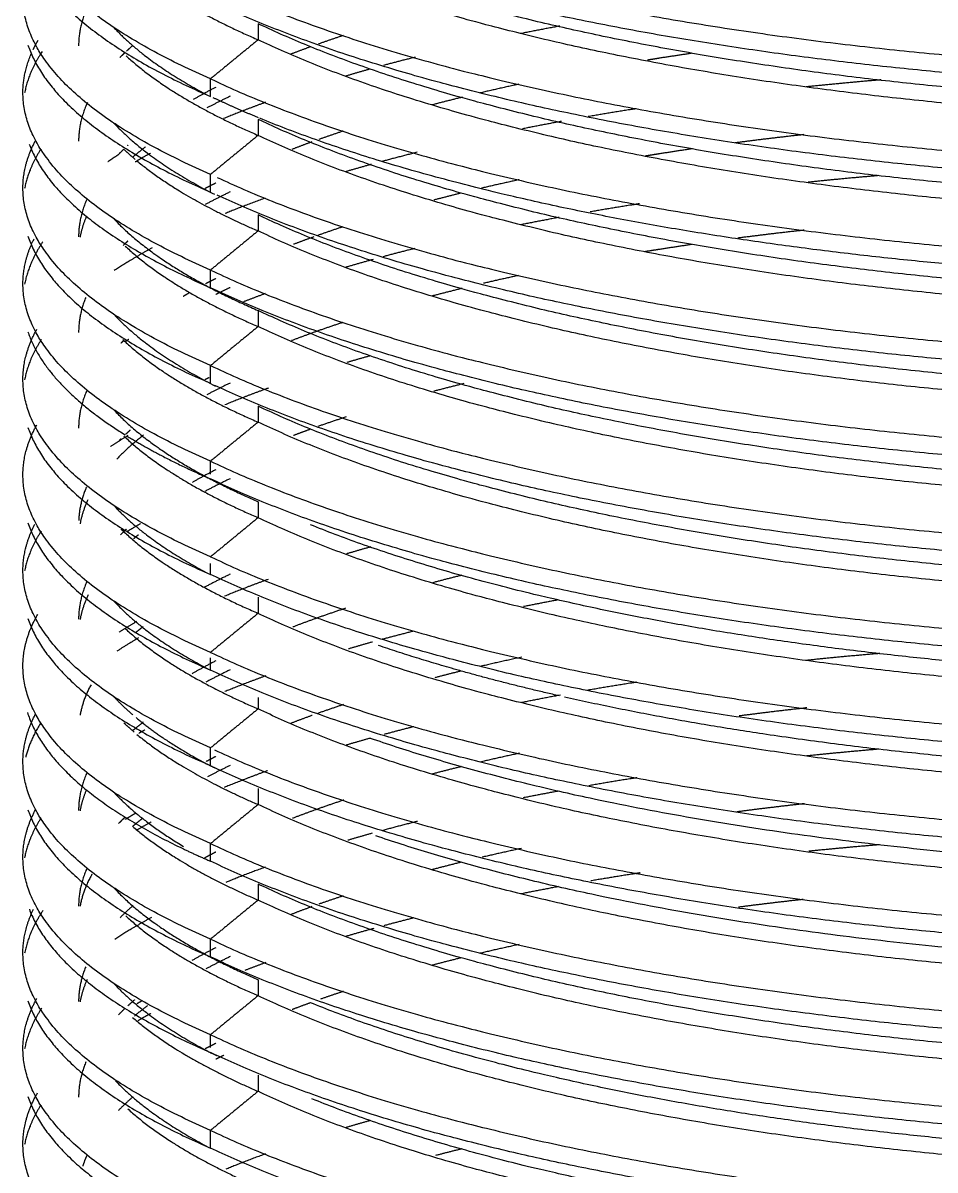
# Model space of a CAD drawing. Header units: millimetres. Extents: x 4812 to 5406, y -603 to -183.
# Drawn here: x 5304.5 to 5315.96, y -528.95 to -514.54 of the extents above; entities that cross this region are included whole.
import ezdxf

# ---------------------------------------------------------------- set-up
doc = ezdxf.new("R2010")
doc.units = ezdxf.units.MM
doc.header["$LTSCALE"] = 0.1
doc.layers.get('0').update_dxf_attribs({"lineweight": 13})

msp = doc.modelspace()

# ---------------------------------------------------------------- linework, layer by layer
at = {"lineweight": -3}
for points, weights, knots in [([(5306.853, -512.844), (5310.316, -514.496), (5316.76, -515.002), (5323.205, -515.509), (5328.855, -514.618), (5334.506, -513.727), (5336.053, -512.004), (5336.495, -511.511), (5336.495, -511.006)], [1, 0.923879532511, 1, 0.923879532511, 1, 0.923879532511, 1, 0.976999908643, 0.967898949015], [-53.02302, -53.02302, -53.02302, -39.767265, -39.767265, -26.51151, -26.51151, -13.255755, -13.255755, -9.250478, -9.250478, -9.250478]), ([(5335.199, -511.745), (5333.557, -513.267), (5328.49, -514.063), (5323.086, -514.912), (5316.924, -514.424), (5310.761, -513.936), (5307.45, -512.354)], [0.991711266515, 0.928278063108, 1, 0.923879532511, 1, 0.923879532511, 1], [-37.295232, -37.295232, -37.295232, -25.351796, -25.351796, -12.675898, -12.675898, 0, 0, 0]), ([(5306.914, -514.073), (5310.382, -515.701), (5316.76, -516.203), (5323.205, -516.709), (5328.855, -515.818), (5334.506, -514.927), (5336.053, -513.204), (5336.495, -512.712), (5336.495, -512.206)], [0.998577536081, 0.924597537032, 1, 0.923879532511, 1, 0.923879532511, 1, 0.976999908643, 0.967898949015], [-52.897985, -52.897985, -52.897985, -39.767265, -39.767265, -26.51151, -26.51151, -13.255755, -13.255755, -9.250478, -9.250478, -9.250478]), ([(5335.219, -512.927), (5333.593, -514.462), (5328.49, -515.264), (5323.086, -516.112), (5316.924, -515.625), (5310.761, -515.137), (5307.45, -513.554)], [0.992555251561, 0.927804263814, 1, 0.923879532511, 1, 0.923879532511, 1], [-37.374132, -37.374132, -37.374132, -25.351796, -25.351796, -12.675898, -12.675898, 0, 0, 0]), ([(5334.496, -513.294), (5332.453, -514.273), (5328.855, -514.841), (5323.205, -515.732), (5316.76, -515.225), (5310.384, -514.724), (5306.916, -513.097)], [0.965590945302, 0.950151436096, 1, 0.923879532511, 1, 0.924627124775, 0.998519499938], [-35.192228, -35.192228, -35.192228, -26.51151, -26.51151, -13.255755, -13.255755, -0.130187, -0.130187, -0.130187]), ([(5333.891, -513.584), (5331.937, -514.52), (5328.49, -515.062), (5323.086, -515.911), (5316.924, -515.423), (5310.761, -514.935), (5307.45, -513.353)], [0.96565146601, 0.95005413795, 1, 0.923879532511, 1, 0.923879532511, 1], [-33.66899, -33.66899, -33.66899, -25.351796, -25.351796, -12.675898, -12.675898, 0, 0, 0]), ([(5306.853, -515.245), (5310.316, -516.896), (5316.76, -517.403), (5323.205, -517.91), (5328.855, -517.019), (5334.506, -516.127), (5336.053, -514.404), (5336.495, -513.912), (5336.495, -513.407)], [1, 0.923879532511, 1, 0.923879532511, 1, 0.923879532511, 1, 0.976999908643, 0.967898949015], [-53.02302, -53.02302, -53.02302, -39.767265, -39.767265, -26.51151, -26.51151, -13.255755, -13.255755, -9.250478, -9.250478, -9.250478]), ([(5335.195, -514.15), (5333.549, -515.669), (5328.49, -516.464), (5323.086, -517.313), (5316.924, -516.825), (5310.761, -516.337), (5307.45, -514.755)], [0.991531587595, 0.9283797955, 1, 0.923879532511, 1, 0.923879532511, 1], [-37.278292, -37.278292, -37.278292, -25.351796, -25.351796, -12.675898, -12.675898, 0, 0, 0]), ([(5334.496, -514.495), (5332.453, -515.473), (5328.855, -516.041), (5323.205, -516.932), (5316.76, -516.425), (5310.316, -515.919), (5306.853, -514.267)], [0.965590945302, 0.950151436096, 1, 0.923879532511, 1, 0.923879532511, 1], [-35.192228, -35.192228, -35.192228, -26.51151, -26.51151, -13.255755, -13.255755, 0, 0, 0]), ([(5306.935, -516.484), (5310.405, -518.104), (5316.76, -518.603), (5323.205, -519.11), (5328.855, -518.219), (5334.506, -517.328), (5336.053, -515.605), (5336.495, -515.113), (5336.495, -514.607)], [0.998086364511, 0.924848689449, 1, 0.923879532511, 1, 0.923879532511, 1, 0.976999908643, 0.967898949015], [-52.854249, -52.854249, -52.854249, -39.767265, -39.767265, -26.51151, -26.51151, -13.255755, -13.255755, -9.250478, -9.250478, -9.250478]), ([(5333.891, -514.784), (5331.937, -515.721), (5328.49, -516.262), (5323.086, -517.111), (5316.924, -516.624), (5310.761, -516.136), (5307.45, -514.553)], [0.96565146601, 0.95005413795, 1, 0.923879532511, 1, 0.923879532511, 1], [-33.66899, -33.66899, -33.66899, -25.351796, -25.351796, -12.675898, -12.675898, 0, 0, 0]), ([(5312.901, -514.925), (5312.699, -514.954), (5312.501, -514.985), (5312.421, -514.998), (5312.341, -515.011)], [0.99420316459, 0.996981919186, 1, 0.998779172165, 0.997597503852], [-25.8543795, -25.8543795, -25.8543795, -25.3517961, -25.3517961, -25.1484988, -25.1484988, -25.1484988]), ([(5335.297, -515.251), (5333.739, -516.84), (5328.49, -517.664), (5323.086, -518.513), (5316.924, -518.025), (5310.761, -517.538), (5307.45, -515.955)], [0.996079364981, 0.925893114436, 1, 0.923879532511, 1, 0.923879532511, 1], [-37.692384, -37.692384, -37.692384, -25.351796, -25.351796, -12.675898, -12.675898, 0, 0, 0]), ([(5312.201, -515.621), (5312.168, -515.626), (5312.135, -515.631), (5311.863, -515.674), (5311.598, -515.72)], [0.999043984175, 0.999518952076, 1, 0.996049181667, 0.992508475515], [-26.5952804, -26.5952804, -26.5952804, -26.5115098, -26.5115098, -25.8235072, -25.8235072, -25.8235072]), ([(5306.853, -517.646), (5310.316, -519.297), (5316.76, -519.804), (5323.205, -520.31), (5328.855, -519.419), (5334.506, -518.528), (5336.053, -516.805), (5336.495, -516.313), (5336.495, -515.808)], [1, 0.923879532511, 1, 0.923879532511, 1, 0.923879532511, 1, 0.976999908643, 0.967898949015], [-53.02302, -53.02302, -53.02302, -39.767265, -39.767265, -26.51151, -26.51151, -13.255755, -13.255755, -9.250478, -9.250478, -9.250478]), ([(5333.891, -515.985), (5331.937, -516.921), (5328.49, -517.463), (5323.086, -518.312), (5316.924, -517.824), (5310.761, -517.336), (5307.45, -515.754)], [0.96565146601, 0.95005413795, 1, 0.923879532511, 1, 0.923879532511, 1], [-33.66899, -33.66899, -33.66899, -25.351796, -25.351796, -12.675898, -12.675898, 0, 0, 0]), ([(5334.496, -515.695), (5332.453, -516.674), (5328.855, -517.241), (5323.205, -518.132), (5316.76, -517.626), (5310.944, -517.168), (5307.471, -515.741)], [0.965590945302, 0.950151436096, 1, 0.923879532511, 1, 0.930790299066, 0.987433285625], [-35.192228, -35.192228, -35.192228, -26.51151, -26.51151, -13.255755, -13.255755, -1.203453, -1.203453, -1.203453]), ([(5312.904, -516.124), (5312.701, -516.154), (5312.501, -516.186), (5312.406, -516.2), (5312.313, -516.216)], [0.994165805291, 0.996961624835, 1, 0.998560493138, 0.997175431029], [-25.857759, -25.857759, -25.857759, -25.3517961, -25.3517961, -25.1120834, -25.1120834, -25.1120834]), ([(5335.243, -516.505), (5333.637, -518.056), (5328.49, -518.865), (5323.086, -519.713), (5316.924, -519.226), (5310.761, -518.738), (5307.45, -517.155)], [0.993602158107, 0.927225532363, 1, 0.923879532511, 1, 0.923879532512, 1], [-37.470504, -37.470504, -37.470504, -25.351796, -25.351796, -12.675898, -12.675898, 0, 0, 0]), ([(5334.496, -516.895), (5332.453, -517.874), (5328.855, -518.442), (5323.205, -519.333), (5316.76, -518.826), (5310.406, -518.327), (5306.937, -516.707)], [0.965590945302, 0.950151436096, 1, 0.923879532511, 1, 0.92486862965, 0.998047510062], [-35.192228, -35.192228, -35.192228, -26.51151, -26.51151, -13.255755, -13.255755, -0.172243, -0.172243, -0.172243]), ([(5312.244, -516.814), (5312.189, -516.823), (5312.135, -516.831), (5311.875, -516.872), (5311.621, -516.916)], [0.998435359563, 0.999209469929, 1, 0.996221112592, 0.992817419675], [-26.6491742, -26.6491742, -26.6491742, -26.5115098, -26.5115098, -25.8534476, -25.8534476, -25.8534476]), ([(5333.891, -517.185), (5331.937, -518.122), (5328.49, -518.663), (5323.086, -519.512), (5316.924, -519.024), (5310.761, -518.536), (5307.45, -516.954)], [0.96565146601, 0.95005413795, 1, 0.923879532511, 1, 0.923879532511, 1], [-33.66899, -33.66899, -33.66899, -25.351796, -25.351796, -12.675898, -12.675898, 0, 0, 0]), ([(5306.853, -518.846), (5310.316, -520.497), (5316.76, -521.004), (5323.205, -521.511), (5328.855, -520.62), (5334.506, -519.728), (5336.053, -518.006), (5336.495, -517.513), (5336.495, -517.008)], [1, 0.923879532511, 1, 0.923879532511, 1, 0.923879532511, 1, 0.976999908643, 0.967898949015], [-53.02302, -53.02302, -53.02302, -39.767265, -39.767265, -26.51151, -26.51151, -13.255755, -13.255755, -9.250478, -9.250478, -9.250478]), ([(5312.901, -517.325), (5312.699, -517.355), (5312.501, -517.386), (5312.402, -517.401), (5312.304, -517.417)], [0.99420316459, 0.996981919186, 1, 0.998494408834, 0.997048376018], [-25.8543795, -25.8543795, -25.8543795, -25.3517961, -25.3517961, -25.1010788, -25.1010788, -25.1010788]), ([(5334.496, -518.096), (5332.453, -519.075), (5328.855, -519.642), (5323.205, -520.533), (5316.76, -520.026), (5310.316, -519.52), (5306.853, -517.868)], [0.965590945302, 0.950151436096, 1, 0.923879532511, 1, 0.923879532511, 1], [-35.192228, -35.192228, -35.192228, -26.51151, -26.51151, -13.255755, -13.255755, 0, 0, 0]), ([(5335.063, -517.866), (5333.329, -519.305), (5328.49, -520.065), (5323.086, -520.914), (5316.924, -520.426), (5310.761, -519.938), (5307.45, -518.356)], [0.986631563552, 0.931284006982, 1, 0.923879532511, 1, 0.923879532511, 1], [-36.79467, -36.79467, -36.79467, -25.351796, -25.351796, -12.675898, -12.675898, 0, 0, 0]), ([(5306.853, -520.046), (5310.316, -521.698), (5316.76, -522.204), (5323.205, -522.711), (5328.855, -521.82), (5334.506, -520.929), (5336.053, -519.206), (5336.495, -518.714), (5336.495, -518.208)], [1, 0.923879532511, 1, 0.923879532511, 1, 0.923879532511, 1, 0.976999908643, 0.967898949015], [-53.02302, -53.02302, -53.02302, -39.767265, -39.767265, -26.51151, -26.51151, -13.255755, -13.255755, -9.250478, -9.250478, -9.250478]), ([(5333.891, -518.386), (5331.937, -519.322), (5328.49, -519.864), (5323.086, -520.712), (5316.924, -520.225), (5310.761, -519.737), (5307.45, -518.154)], [0.96565146601, 0.95005413795, 1, 0.923879532511, 1, 0.923879532511, 1], [-33.66899, -33.66899, -33.66899, -25.351796, -25.351796, -12.675898, -12.675898, 0, 0, 0]), ([(5335.28, -518.87), (5333.705, -520.446), (5328.49, -521.265), (5323.086, -522.114), (5316.924, -521.626), (5310.761, -521.139), (5307.45, -519.556)], [0.995258807095, 0.926328946517, 1, 0.923879532511, 1, 0.923879532512, 1], [-37.619808, -37.619808, -37.619808, -25.351796, -25.351796, -12.675898, -12.675898, 0, 0, 0]), ([(5334.496, -519.296), (5332.453, -520.275), (5328.855, -520.842), (5323.205, -521.733), (5316.76, -521.227), (5310.374, -520.725), (5306.907, -519.094)], [0.965590945302, 0.950151436096, 1, 0.923879532511, 1, 0.924518767996, 0.998732265223], [-35.192228, -35.192228, -35.192228, -26.51151, -26.51151, -13.255755, -13.255755, -0.111318, -0.111318, -0.111318]), ([(5306.853, -521.247), (5310.316, -522.898), (5316.76, -523.405), (5323.205, -523.911), (5328.855, -523.02), (5334.506, -522.129), (5336.053, -520.406), (5336.495, -519.914), (5336.495, -519.409)], [1, 0.923879532511, 1, 0.923879532511, 1, 0.923879532511, 1, 0.976999908643, 0.967898949015], [-53.02302, -53.02302, -53.02302, -39.767265, -39.767265, -26.51151, -26.51151, -13.255755, -13.255755, -9.250478, -9.250478, -9.250478]), ([(5333.793, -519.632), (5331.846, -520.537), (5328.49, -521.064), (5323.086, -521.913), (5316.924, -521.425), (5310.761, -520.937), (5307.45, -519.355)], [0.9649095899, 0.951308106832, 1, 0.923879532511, 1, 0.923879532512, 1], [-33.460173, -33.460173, -33.460173, -25.351796, -25.351796, -12.675898, -12.675898, 0, 0, 0]), ([(5335.267, -520.083), (5333.681, -521.65), (5328.49, -522.466), (5323.086, -523.315), (5316.924, -522.827), (5310.761, -522.339), (5307.45, -520.756)], [0.994664873489, 0.926647766728, 1, 0.923879532511, 1, 0.923879532511, 1], [-37.566716, -37.566716, -37.566716, -25.351796, -25.351796, -12.675898, -12.675898, 0, 0, 0]), ([(5334.496, -520.496), (5332.453, -521.475), (5328.855, -522.043), (5323.205, -522.934), (5316.76, -522.427), (5310.316, -521.921), (5306.853, -520.269)], [0.965590945302, 0.950151436096, 1, 0.923879532511, 1, 0.923879532511, 1], [-35.192228, -35.192228, -35.192228, -26.51151, -26.51151, -13.255755, -13.255755, 0, 0, 0]), ([(5306.853, -522.447), (5310.316, -524.099), (5316.76, -524.605), (5323.205, -525.112), (5328.855, -524.221), (5334.506, -523.33), (5336.053, -521.607), (5336.495, -521.114), (5336.495, -520.609)], [1, 0.923879532511, 1, 0.923879532511, 1, 0.923879532511, 1, 0.976999908643, 0.967898949015], [-53.02302, -53.02302, -53.02302, -39.767265, -39.767265, -26.51151, -26.51151, -13.255755, -13.255755, -9.250478, -9.250478, -9.250478]), ([(5333.716, -520.868), (5331.776, -521.748), (5328.49, -522.264), (5323.086, -523.113), (5316.924, -522.625), (5311.428, -522.19), (5308.109, -520.845)], [0.964391332865, 0.952280201142, 1, 0.923879532511, 1, 0.931548286321, 0.986207669044], [-33.298296, -33.298296, -33.298296, -25.351796, -25.351796, -12.675898, -12.675898, -1.277033, -1.277033, -1.277033]), ([(5335.207, -521.341), (5333.571, -522.868), (5328.49, -523.666), (5323.086, -524.515), (5316.924, -524.027), (5310.761, -523.539), (5307.45, -521.957)], [0.992047750355, 0.928088371715, 1, 0.923879532511, 1, 0.923879532511, 1], [-37.326821, -37.326821, -37.326821, -25.351796, -25.351796, -12.675898, -12.675898, 0, 0, 0]), ([(5334.496, -521.697), (5332.453, -522.676), (5328.855, -523.243), (5323.205, -524.134), (5316.76, -523.628), (5310.316, -523.121), (5306.853, -521.469)], [0.965590945302, 0.950151436096, 1, 0.923879532511, 1, 0.923879532511, 1], [-35.192228, -35.192228, -35.192228, -26.51151, -26.51151, -13.255755, -13.255755, 0, 0, 0]), ([(5306.903, -523.671), (5310.37, -525.303), (5316.76, -525.806), (5323.205, -526.312), (5328.855, -525.421), (5334.506, -524.53), (5336.053, -522.807), (5336.495, -522.315), (5336.495, -521.809)], [0.998822594715, 0.924472859894, 1, 0.923879532511, 1, 0.923879532511, 1, 0.976999908643, 0.967898949015], [-52.919697, -52.919697, -52.919697, -39.767265, -39.767265, -26.51151, -26.51151, -13.255755, -13.255755, -9.250478, -9.250478, -9.250478]), ([(5333.757, -522.05), (5331.813, -522.943), (5328.49, -523.465), (5323.086, -524.313), (5316.924, -523.826), (5313.837, -523.581), (5311.3, -523.009)], [0.964658269069, 0.951767900522, 1, 0.923879532511, 1, 0.960369176577, 0.962004578047], [-33.383607, -33.383607, -33.383607, -25.351796, -25.351796, -12.675898, -12.675898, -6.076408, -6.076408, -6.076408]), ([(5335.181, -522.566), (5333.524, -524.076), (5328.49, -524.866), (5323.086, -525.715), (5316.924, -525.228), (5310.761, -524.74), (5307.45, -523.157)], [0.990957777174, 0.928706766416, 1, 0.923879532511, 1, 0.923879532511, 1], [-37.223843, -37.223843, -37.223843, -25.351796, -25.351796, -12.675898, -12.675898, 0, 0, 0]), ([(5334.496, -522.897), (5332.453, -523.876), (5328.855, -524.443), (5323.205, -525.335), (5316.76, -524.828), (5310.316, -524.321), (5306.853, -522.67)], [0.965590945302, 0.950151436096, 1, 0.923879532511, 1, 0.923879532511, 1], [-35.192228, -35.192228, -35.192228, -26.51151, -26.51151, -13.255755, -13.255755, 0, 0, 0]), ([(5312.205, -522.822), (5312.17, -522.828), (5312.135, -522.833), (5311.855, -522.877), (5311.582, -522.925)], [0.998992508064, 0.999492875502, 1, 0.995933304598, 0.992301131264], [-26.5998214, -26.5998214, -26.5998214, -26.5115098, -26.5115098, -25.8033282, -25.8033282, -25.8033282]), ([(5306.853, -524.848), (5310.316, -526.499), (5316.76, -527.006), (5323.205, -527.513), (5328.855, -526.621), (5334.506, -525.73), (5336.053, -524.007), (5336.495, -523.515), (5336.495, -523.01)], [1, 0.923879532511, 1, 0.923879532511, 1, 0.923879532511, 1, 0.976999908643, 0.967898949015], [-53.02302, -53.02302, -53.02302, -39.767265, -39.767265, -26.51151, -26.51151, -13.255755, -13.255755, -9.250478, -9.250478, -9.250478]), ([(5333.707, -523.273), (5331.768, -524.15), (5328.49, -524.665), (5323.086, -525.514), (5316.924, -525.026), (5312.09, -524.643), (5308.861, -523.527)], [0.964333562545, 0.952394691804, 1, 0.923879532511, 1, 0.939295323972, 0.975412378373], [-33.279231, -33.279231, -33.279231, -25.351796, -25.351796, -12.675898, -12.675898, -2.567102, -2.567102, -2.567102]), ([(5335.299, -523.652), (5333.743, -525.242), (5328.49, -526.067), (5323.086, -526.916), (5316.924, -526.428), (5310.761, -525.94), (5307.45, -524.358)], [0.996187293981, 0.925836180417, 1, 0.923879532511, 1, 0.923879532511, 1], [-37.701865, -37.701865, -37.701865, -25.351796, -25.351796, -12.675898, -12.675898, 0, 0, 0]), ([(5334.496, -524.097), (5332.453, -525.076), (5328.855, -525.644), (5323.205, -526.535), (5316.76, -526.028), (5310.372, -525.526), (5306.905, -523.895)], [0.965590945302, 0.950151436096, 1, 0.923879532511, 1, 0.924492942155, 0.998783066921], [-35.192228, -35.192228, -35.192228, -26.51151, -26.51151, -13.255755, -13.255755, -0.10682, -0.10682, -0.10682]), ([(5312.209, -524.022), (5312.172, -524.028), (5312.135, -524.033), (5311.867, -524.076), (5311.605, -524.121)], [0.998934636804, 0.99946353766, 1, 0.996105358445, 0.992609249199], [-26.6049303, -26.6049303, -26.6049303, -26.5115098, -26.5115098, -25.83329, -25.83329, -25.83329]), ([(5306.853, -526.048), (5310.316, -527.7), (5316.76, -528.206), (5323.205, -528.713), (5328.855, -527.822), (5334.506, -526.931), (5336.053, -525.208), (5336.495, -524.716), (5336.495, -524.21)], [1, 0.923879532511, 1, 0.923879532511, 1, 0.923879532511, 1, 0.976999908643, 0.967898949015], [-53.02302, -53.02302, -53.02302, -39.767265, -39.767265, -26.51151, -26.51151, -13.255755, -13.255755, -9.250478, -9.250478, -9.250478]), ([(5332.92, -524.793), (5331.12, -525.452), (5328.49, -525.865), (5323.086, -526.714), (5316.924, -526.226), (5312.146, -525.848), (5308.929, -524.751)], [0.961946282206, 0.961441771692, 1, 0.923879532511, 1, 0.939951890791, 0.974642438307], [-31.772673, -31.772673, -31.772673, -25.351796, -25.351796, -12.675898, -12.675898, -2.676436, -2.676436, -2.676436]), ([(5335.232, -524.918), (5333.616, -526.462), (5328.49, -527.267), (5323.086, -528.116), (5316.924, -527.628), (5310.761, -527.141), (5307.45, -525.558)], [0.993108956966, 0.927496963175, 1, 0.923879532511, 1, 0.923879532511, 1], [-37.425305, -37.425305, -37.425305, -25.351796, -25.351796, -12.675898, -12.675898, 0, 0, 0]), ([(5334.496, -525.298), (5332.453, -526.277), (5328.855, -526.844), (5323.205, -527.735), (5316.76, -527.229), (5310.316, -526.722), (5306.853, -525.07)], [0.965590945302, 0.950151436096, 1, 0.923879532511, 1, 0.923879532511, 1], [-35.192228, -35.192228, -35.192228, -26.51151, -26.51151, -13.255755, -13.255755, 0, 0, 0]), ([(5312.251, -525.216), (5312.193, -525.225), (5312.135, -525.234), (5311.879, -525.274), (5311.629, -525.317)], [0.998327329556, 0.99915426833, 1, 0.996277230423, 0.992918594536], [-26.6587871, -26.6587871, -26.6587871, -26.5115098, -26.5115098, -25.86322, -25.86322, -25.86322]), ([(5306.853, -527.248), (5310.316, -528.9), (5316.76, -529.407), (5323.205, -529.913), (5328.855, -529.022), (5334.506, -528.131), (5336.053, -526.408), (5336.495, -525.916), (5336.495, -525.41)], [1, 0.923879532511, 1, 0.923879532511, 1, 0.923879532511, 1, 0.976999908643, 0.967898949015], [-53.02302, -53.02302, -53.02302, -39.767265, -39.767265, -26.51151, -26.51151, -13.255755, -13.255755, -9.250478, -9.250478, -9.250478]), ([(5333.891, -525.588), (5331.937, -526.524), (5328.49, -527.066), (5323.086, -527.915), (5316.924, -527.427), (5310.761, -526.939), (5307.45, -525.356)], [0.96565146601, 0.95005413795, 1, 0.923879532511, 1, 0.923879532511, 1], [-33.66899, -33.66899, -33.66899, -25.351796, -25.351796, -12.675898, -12.675898, 0, 0, 0]), ([(5335.257, -526.094), (5333.662, -527.655), (5328.49, -528.468), (5323.086, -529.316), (5316.924, -528.829), (5310.761, -528.341), (5307.45, -526.758)], [0.994215826795, 0.926890737617, 1, 0.923879532511, 1, 0.923879532511, 1], [-37.526256, -37.526256, -37.526256, -25.351796, -25.351796, -12.675898, -12.675898, 0, 0, 0]), ([(5334.496, -526.498), (5332.453, -527.477), (5328.855, -528.045), (5323.205, -528.936), (5316.76, -528.429), (5310.316, -527.922), (5306.853, -526.271)], [0.965590945302, 0.950151436096, 1, 0.923879532511, 1, 0.923879532511, 1], [-35.192228, -35.192228, -35.192228, -26.51151, -26.51151, -13.255755, -13.255755, 0, 0, 0]), ([(5306.853, -528.449), (5310.316, -530.1), (5316.76, -530.607), (5323.205, -531.114), (5328.855, -530.223), (5334.506, -529.331), (5336.053, -527.609), (5336.495, -527.116), (5336.495, -526.611)], [1, 0.923879532511, 1, 0.923879532511, 1, 0.923879532511, 1, 0.976999908643, 0.967898949015], [-53.02302, -53.02302, -53.02302, -39.767265, -39.767265, -26.51151, -26.51151, -13.255755, -13.255755, -9.250478, -9.250478, -9.250478]), ([(5333.739, -526.859), (5331.796, -527.747), (5328.49, -528.266), (5323.086, -529.115), (5316.924, -528.627), (5311.428, -528.192), (5308.109, -526.847)], [0.964536494373, 0.951998333807, 1, 0.923879532511, 1, 0.931548286321, 0.986207669045], [-33.345234, -33.345234, -33.345234, -25.351796, -25.351796, -12.675898, -12.675898, -1.277033, -1.277033, -1.277033]), ([(5335.297, -527.255), (5333.739, -528.843), (5328.49, -529.668), (5323.086, -530.517), (5316.924, -530.029), (5310.761, -529.541), (5307.45, -527.959)], [0.996079364981, 0.925893114436, 1, 0.923879532511, 1, 0.923879532511, 1], [-37.692384, -37.692384, -37.692384, -25.351796, -25.351796, -12.675898, -12.675898, 0, 0, 0]), ([(5334.496, -527.699), (5332.453, -528.677), (5328.855, -529.245), (5323.205, -530.136), (5316.76, -529.629), (5310.394, -529.129), (5306.925, -527.505)], [0.965590945302, 0.950151436096, 1, 0.923879532511, 1, 0.924733708327, 0.998310818411], [-35.192228, -35.192228, -35.192228, -26.51151, -26.51151, -13.255755, -13.255755, -0.148748, -0.148748, -0.148748]), ([(5306.9, -529.671), (5310.367, -531.305), (5316.76, -531.807), (5323.205, -532.314), (5328.855, -531.423), (5334.506, -530.532), (5336.053, -528.809), (5336.495, -528.317), (5336.495, -527.811)], [0.998895132516, 0.924436034735, 1, 0.923879532511, 1, 0.923879532511, 1, 0.976999908643, 0.967898949015], [-52.926109, -52.926109, -52.926109, -39.767265, -39.767265, -26.51151, -26.51151, -13.255755, -13.255755, -9.250478, -9.250478, -9.250478]), ([(5333.8, -528.031), (5331.853, -528.938), (5328.49, -529.466), (5323.086, -530.315), (5316.924, -529.828), (5311.444, -529.394), (5308.127, -528.054)], [0.96495720036, 0.951223225428, 1, 0.923879532511, 1, 0.931738293437, 0.98590517242], [-33.474308, -33.474308, -33.474308, -25.351796, -25.351796, -12.675898, -12.675898, -1.308674, -1.308674, -1.308674]), ([(5335.212, -528.539), (5333.579, -530.069), (5328.49, -530.868), (5323.086, -531.717), (5316.924, -531.229), (5310.761, -530.742), (5307.45, -529.159)], [0.992234403483, 0.927983603721, 1, 0.923879532511, 1, 0.923879532511, 1], [-37.344267, -37.344267, -37.344267, -25.351796, -25.351796, -12.675898, -12.675898, 0, 0, 0]), ([(5334.496, -528.899), (5332.453, -529.878), (5328.855, -530.445), (5323.205, -531.336), (5316.76, -530.83), (5310.316, -530.323), (5306.853, -528.672)], [0.965590945302, 0.950151436096, 1, 0.923879532511, 1, 0.923879532511, 1], [-35.192228, -35.192228, -35.192228, -26.51151, -26.51151, -13.255755, -13.255755, 0, 0, 0])]:
    msp.add_rational_spline(points, weights, degree=2, knots=knots, dxfattribs=at)
for points, weights in [([(5306.853, -515.245), (5304.495, -514.222), (5304.495, -513.018)], [1, 0.946879623868, 0.967898949015]), ([(5304.552, -513.602), (5304.873, -514.609), (5306.853, -515.468)], [0.963203580376, 0.955004273423, 1]), ([(5305.763, -513.728), (5306.337, -514.273), (5307.45, -514.755)], [0.965192067893, 0.973065563329, 1]), ([(5306.853, -516.445), (5304.495, -515.423), (5304.495, -514.218)], [1, 0.946879623868, 0.967898949015]), ([(5305.298, -514.357), (5305.195, -514.592), (5305.195, -514.829)], [0.980128424876, 0.972350796025, 0.967898949015]), ([(5305.637, -514.6), (5306.046, -515.043), (5306.813, -515.449)], [0.963628231216, 0.968173582812, 0.984955031461]), ([(5311.24, -514.583), (5310.992, -514.629), (5310.75, -514.677)], [0.987907857901, 0.984827142624, 0.982111906905]), ([(5304.624, -514.878), (5304.652, -514.82), (5304.685, -514.762)], [0.981600013967, 0.983528055873, 0.985645177065]), ([(5308.517, -514.702), (5308.361, -514.754), (5308.211, -514.807)], [0.962388338715, 0.962047708682, 0.961965741028]), ([(5304.495, -515.419), (5304.495, -515.174), (5304.6, -514.93)], [0.967898949015, 0.972293429274, 0.979928531198]), ([(5304.735, -514.904), (5304.566, -515.162), (5304.516, -515.423)], [0.988709697884, 0.97871515307, 0.972452068143]), ([(5304.558, -514.821), (5304.892, -515.818), (5306.853, -516.668)], [0.963055956244, 0.95542190987, 1]), ([(5305.779, -514.914), (5305.745, -514.946), (5305.713, -514.978)], [0.992234403484, 0.993659316384, 0.99515125028]), ([(5305.874, -514.828), (5305.835, -514.862), (5305.798, -514.896)], [0.988489967616, 0.989924413324, 0.991436358803]), ([(5308.109, -514.843), (5307.98, -514.89), (5307.855, -514.938)], [0.961939940305, 0.961945851593, 0.962152529318]), ([(5305.794, -514.958), (5306.368, -515.487), (5307.45, -515.955)], [0.96562699092, 0.973786142605, 1]), ([(5309.424, -514.974), (5309.221, -515.024), (5309.026, -515.077)], [0.969627732344, 0.968108153259, 0.966888929374]), ([(5308.858, -515.123), (5308.701, -515.167), (5308.55, -515.211)], [0.965893727621, 0.96501249277, 0.964327662181]), ([(5306.918, -515.352), (5306.769, -515.428), (5306.633, -515.506)], [0.967309755009, 0.968837603689, 0.970800150037]), ([(5310.728, -515.313), (5310.479, -515.366), (5310.239, -515.423)], [0.977141214654, 0.974549898608, 0.972400311448]), ([(5315.278, -515.258), (5314.802, -515.298), (5314.337, -515.346)], [0.969344920266, 0.972030036737, 0.975688779205]), ([(5306.853, -517.646), (5304.495, -516.623), (5304.495, -515.419)], [1, 0.946879623868, 0.967898949015]), ([(5307.099, -515.464), (5306.948, -515.537), (5306.807, -515.611)], [0.96565146601, 0.966883741329, 0.968525129066]), ([(5307.457, -515.735), (5307.158, -515.612), (5306.887, -515.483)], [0.987662010359, 0.992902559818, 0.999210798337]), ([(5310.019, -515.476), (5309.823, -515.523), (5309.635, -515.573)], [0.970510792217, 0.968909358176, 0.967607140472]), ([(5305.305, -515.543), (5305.195, -515.785), (5305.195, -516.03)], [0.980605226339, 0.972486371772, 0.967898949015]), ([(5307.545, -515.54), (5307.27, -515.64), (5307.017, -515.744)], [0.961939844281, 0.961947877404, 0.962782966837]), ([(5305.637, -515.8), (5306.069, -516.268), (5306.901, -516.695)], [0.963628231216, 0.968434752936, 0.986923910414]), ([(5311.263, -515.779), (5311.015, -515.825), (5310.773, -515.873)], [0.988195184253, 0.985099693236, 0.982369157926]), ([(5308.521, -515.901), (5308.365, -515.953), (5308.215, -516.006)], [0.962396523038, 0.962052923895, 0.961967800106]), ([(5314.307, -515.946), (5313.868, -515.994), (5313.442, -516.05)], [0.97829545242, 0.982310777552, 0.987311866029]), ([(5304.495, -516.619), (5304.495, -516.315), (5304.657, -516.014)], [0.967898949015, 0.973356030647, 0.983810398174]), ([(5304.574, -516.064), (5304.936, -517.037), (5306.853, -517.868)], [0.962750193219, 0.956385935175, 1]), ([(5305.817, -516.079), (5305.813, -516.082), (5305.81, -516.085)], [0.990683080774, 0.990805153703, 0.990927745076]), ([(5306.035, -516.099), (5305.953, -516.162), (5305.88, -516.225)], [0.983241908399, 0.985631684543, 0.988289557199]), ([(5308.127, -516.037), (5307.999, -516.083), (5307.876, -516.131)], [0.961940082782, 0.961932232728, 0.96211906908]), ([(5304.719, -516.13), (5304.564, -516.375), (5304.516, -516.623)], [0.987714251697, 0.978400300024, 0.972452068143]), ([(5305.563, -516.285), (5305.63, -516.238), (5305.702, -516.192)], [0.978499531826, 0.976992248821, 0.975622159911]), ([(5305.765, -516.127), (5305.728, -516.162), (5305.693, -516.198)], [0.992824009045, 0.994410917386, 0.99607936498]), ([(5305.768, -516.134), (5305.834, -516.196), (5305.906, -516.257)], [0.965264549595, 0.966161260068, 0.967299817782]), ([(5306.1, -516.178), (5306, -516.233), (5305.906, -516.289)], [0.969473274618, 0.970707731367, 0.972144468832]), ([(5309.447, -516.168), (5309.222, -516.225), (5309.006, -516.283)], [0.969796141838, 0.968097080276, 0.966765466803]), ([(5305.928, -516.276), (5306.49, -516.74), (5307.45, -517.155)], [0.967648307952, 0.976679794454, 1]), ([(5308.875, -516.319), (5308.707, -516.365), (5308.545, -516.413)], [0.965992905632, 0.965036127377, 0.964305204821]), ([(5310.732, -516.512), (5310.492, -516.564), (5310.259, -516.618)], [0.977182227989, 0.974677472631, 0.972584317414]), ([(5315.249, -516.461), (5314.8, -516.498), (5314.361, -516.544)], [0.969512447783, 0.972073356098, 0.975500305242]), ([(5306.853, -518.846), (5304.495, -517.823), (5304.495, -516.619)], [1, 0.946879623868, 0.967898949015]), ([(5307.099, -516.665), (5306.935, -516.744), (5306.783, -516.825)], [0.96565146601, 0.966990502791, 0.968812611917]), ([(5306.918, -516.553), (5306.85, -516.587), (5306.785, -516.622)], [0.967309755009, 0.96800684981, 0.968794436637]), ([(5305.3, -516.753), (5305.195, -516.991), (5305.195, -517.23)], [0.980255162457, 0.972387004803, 0.967898949015]), ([(5307.537, -516.743), (5307.277, -516.838), (5307.038, -516.936)], [0.961940285525, 0.961959840151, 0.962715782367]), ([(5310.002, -516.68), (5309.827, -516.723), (5309.657, -516.768)], [0.97037749098, 0.968948327447, 0.967761232537]), ([(5305.294, -516.968), (5305.238, -517.1), (5305.213, -517.233)], [0.979825591757, 0.975479844446, 0.972189990233]), ([(5305.637, -517.001), (5306.205, -517.616), (5307.45, -518.154)], [0.963628231216, 0.969956210047, 1]), ([(5308.514, -517.104), (5308.348, -517.159), (5308.189, -517.215)], [0.962381722409, 0.962022275337, 0.961955169929]), ([(5311.235, -516.985), (5310.989, -517.03), (5310.749, -517.078)], [0.987843533459, 0.984788072115, 0.982093015647]), ([(5304.558, -517.221), (5304.892, -518.218), (5306.853, -519.069)], [0.963055956244, 0.95542190987, 1]), ([(5308.149, -517.23), (5308.02, -517.276), (5307.897, -517.323)], [0.961942715488, 0.961918813373, 0.96208862644]), ([(5314.311, -517.146), (5313.889, -517.192), (5313.48, -517.245)], [0.978257821671, 0.982109394043, 0.986870058176]), ([(5304.495, -517.819), (5304.495, -517.536), (5304.635, -517.255)], [0.967898949015, 0.972978238664, 0.982386843992]), ([(5304.744, -517.292), (5304.568, -517.556), (5304.516, -517.824)], [0.989209470276, 0.978871020227, 0.972452068143]), ([(5306.12, -517.368), (5305.862, -517.508), (5305.643, -517.654)], [0.969235221901, 0.972349868399, 0.976794249909]), ([(5305.813, -517.283), (5305.784, -517.31), (5305.755, -517.337)], [0.990810819574, 0.99199322838, 0.993224062527]), ([(5305.78, -517.346), (5306.354, -517.882), (5307.45, -518.356)], [0.965430285844, 0.973465823319, 1]), ([(5309.419, -517.376), (5309.216, -517.426), (5309.021, -517.479)], [0.969590126126, 0.968073824549, 0.966858053995]), ([(5308.897, -517.513), (5308.718, -517.562), (5308.545, -517.614)], [0.96611957378, 0.965084330181, 0.964305492961]), ([(5306.853, -520.046), (5304.495, -519.024), (5304.495, -517.819)], [1, 0.946879623868, 0.967898949015]), ([(5306.918, -517.753), (5306.852, -517.787), (5306.788, -517.821)], [0.967309755009, 0.967988657228, 0.968753389837]), ([(5310.723, -517.714), (5310.499, -517.763), (5310.282, -517.813)], [0.977088049403, 0.974758740104, 0.972787602207]), ([(5306.592, -517.929), (5306.55, -517.954), (5306.509, -517.978)], [0.971393794932, 0.97203193949, 0.972713158646]), ([(5307.099, -517.865), (5307.007, -517.909), (5306.918, -517.954)], [0.96565146601, 0.966404269132, 0.967309755009]), ([(5307.541, -517.942), (5307.401, -517.993), (5307.267, -518.045)], [0.961940045526, 0.96194776894, 0.962169088484]), ([(5310.013, -517.877), (5309.819, -517.925), (5309.632, -517.974)], [0.970469506358, 0.968881364205, 0.967588916348]), ([(5305.284, -517.991), (5305.195, -518.21), (5305.195, -518.43)], [0.97903889736, 0.972034163081, 0.967898949015]), ([(5305.637, -518.201), (5306.072, -518.673), (5306.913, -519.103)], [0.963628231216, 0.968471807665, 0.987209799083]), ([(5304.495, -519.02), (5304.495, -518.703), (5304.67, -518.39)], [0.967898949015, 0.973581804658, 0.984684002108]), ([(5308.516, -518.304), (5308.178, -518.415), (5307.871, -518.533)], [0.96238591449, 0.961651272868, 0.962126315094]), ([(5304.727, -518.518), (5304.565, -518.77), (5304.516, -519.024)], [0.988189577735, 0.97855138697, 0.972452068143]), ([(5304.558, -518.422), (5304.784, -519.095), (5305.779, -519.715)], [0.963055956244, 0.957886209538, 0.976660667023]), ([(5305.763, -518.53), (5305.744, -518.548), (5305.726, -518.566)], [0.992904248055, 0.99372080094, 0.994558886838]), ([(5305.75, -518.518), (5306.325, -519.069), (5307.45, -519.556)], [0.965023231525, 0.972772928716, 1]), ([(5305.774, -518.547), (5305.8, -518.531), (5305.827, -518.514)], [0.974310023074, 0.973840515503, 0.973388827883]), ([(5308.858, -518.724), (5308.71, -518.765), (5308.567, -518.807)], [0.965893727621, 0.965061809468, 0.964404927879]), ([(5306.853, -521.247), (5304.495, -520.224), (5304.495, -519.02)], [1, 0.946879623868, 0.967898949015]), ([(5306.836, -518.996), (5306.808, -519.011), (5306.78, -519.025)], [0.968196409696, 0.968514131365, 0.968847987414]), ([(5307.099, -519.065), (5306.947, -519.138), (5306.806, -519.213)], [0.96565146601, 0.966888208866, 0.968537035941]), ([(5310.036, -519.072), (5309.841, -519.12), (5309.652, -519.17)], [0.970654032089, 0.969040974879, 0.967726503185]), ([(5305.3, -519.155), (5305.195, -519.392), (5305.195, -519.631)], [0.980228271583, 0.972379332609, 0.967898949015]), ([(5307.579, -519.129), (5307.294, -519.231), (5307.033, -519.339)], [0.961941991865, 0.961897813223, 0.962730586671]), ([(5305.64, -519.405), (5306.209, -520.018), (5307.45, -520.555)], [0.963666893208, 0.970047469723, 1]), ([(5308.555, -519.491), (5308.374, -519.55), (5308.202, -519.611)], [0.962475572866, 0.962045815435, 0.961960755971]), ([(5304.495, -520.22), (5304.495, -519.904), (5304.67, -519.59)], [0.967898949015, 0.973579113909, 0.984673489868]), ([(5304.558, -519.622), (5304.892, -520.619), (5306.853, -521.469)], [0.963055956244, 0.95542190987, 1]), ([(5305.842, -519.657), (5305.814, -519.683), (5305.786, -519.709)], [0.989673183172, 0.990780500891, 0.991932030708]), ([(5308.114, -519.643), (5308.001, -519.684), (5307.893, -519.725)], [0.961939791322, 0.961941740115, 0.962095199455]), ([(5305.595, -519.864), (5305.701, -519.792), (5305.817, -519.721)], [0.97780012331, 0.975519923923, 0.973567542455]), ([(5306.009, -519.72), (5305.82, -519.868), (5305.674, -520.02)], [0.984013106029, 0.989774628492, 0.99704000771]), ([(5305.725, -519.767), (5305.715, -519.777), (5305.705, -519.786)], [0.99459641646, 0.995045654966, 0.995501073383]), ([(5305.764, -519.731), (5306.338, -520.276), (5307.45, -520.756)], [0.965203951947, 0.973085871871, 1]), ([(5305.806, -519.732), (5306.258, -520.011), (5306.853, -520.269)], [0.97718844276, 0.986030598372, 1]), ([(5306.853, -522.447), (5304.495, -521.425), (5304.495, -520.22)], [1, 0.946879623868, 0.967898949015]), ([(5306.918, -520.154), (5306.765, -520.232), (5306.624, -520.312)], [0.967309755009, 0.968886414097, 0.970925989218]), ([(5307.099, -520.266), (5306.933, -520.346), (5306.78, -520.427)], [0.96565146601, 0.967006028105, 0.968854929342]), ([(5305.292, -520.373), (5305.203, -520.582), (5305.196, -520.792)], [0.979629568612, 0.972829491045, 0.968643408479]), ([(5305.311, -520.531), (5305.241, -520.682), (5305.213, -520.834)], [0.981107490758, 0.975956665673, 0.972189990232]), ([(5305.65, -520.616), (5306.061, -521.054), (5306.824, -521.457)], [0.963772970009, 0.968470762416, 0.985207180346]), ([(5304.495, -521.421), (5304.495, -521.13), (5304.643, -520.842)], [0.967898949015, 0.973110607962, 0.982880171922]), ([(5304.558, -520.822), (5304.892, -521.819), (5306.853, -522.67)], [0.963055956244, 0.95542190987, 1]), ([(5305.81, -520.925), (5305.89, -520.877), (5305.974, -520.828)], [0.973683234231, 0.97233637362, 0.971143984714]), ([(5304.724, -520.924), (5304.565, -521.173), (5304.516, -521.425)], [0.988000697376, 0.978491514665, 0.972452068143]), ([(5305.795, -520.901), (5305.757, -520.935), (5305.722, -520.97)], [0.991562582669, 0.993105509723, 0.994728801312]), ([(5305.724, -520.894), (5306.299, -521.459), (5307.45, -521.957)], [0.964681868811, 0.972155688349, 1]), ([(5305.945, -520.972), (5305.915, -520.996), (5305.886, -521.021)], [0.986025572601, 0.987018247712, 0.988051835045]), ([(5308.865, -521.123), (5308.711, -521.166), (5308.562, -521.21)], [0.965936556598, 0.965064335336, 0.964382459293]), ([(5306.853, -523.647), (5304.495, -522.625), (5304.495, -521.421)], [1, 0.946879623868, 0.967898949015]), ([(5305.296, -521.564), (5305.195, -521.797), (5305.195, -522.031)], [0.979943845575, 0.972297835529, 0.967898949015]), ([(5307.099, -521.466), (5306.93, -521.547), (5306.774, -521.631)], [0.96565146601, 0.967029939829, 0.968920359711]), ([(5307.575, -521.531), (5307.29, -521.634), (5307.029, -521.742)], [0.961941315204, 0.961904437548, 0.96274555011]), ([(5310.012, -521.479), (5309.827, -521.524), (5309.647, -521.572)], [0.970460043277, 0.968940437505, 0.967691855984]), ([(5305.315, -521.724), (5305.242, -521.879), (5305.213, -522.035)], [0.981361261103, 0.976049148671, 0.972189990232]), ([(5305.637, -521.802), (5306.048, -522.247), (5306.82, -522.655)], [0.963628231216, 0.968195968698, 0.985120625743]), ([(5311.217, -521.789), (5310.999, -521.83), (5310.786, -521.872)], [0.987623021209, 0.984925585855, 0.982511454059]), ([(5304.495, -522.621), (5304.495, -522.292), (5304.684, -521.966)], [0.967898949015, 0.973808723864, 0.985579275297]), ([(5308.55, -521.893), (5308.203, -522.007), (5307.888, -522.128)], [0.962464153996, 0.961648162441, 0.962101922573]), ([(5304.558, -522.023), (5304.892, -523.02), (5306.853, -523.87)], [0.963055956244, 0.95542190987, 1]), ([(5305.703, -522.193), (5305.81, -522.124), (5305.925, -522.057)], [0.975606937824, 0.973575596431, 0.971846171777]), ([(5305.781, -522.148), (5306.355, -522.684), (5307.45, -523.157)], [0.965438864379, 0.973479978232, 1]), ([(5306.005, -522.124), (5305.953, -522.165), (5305.904, -522.206)], [0.984135362715, 0.985728380914, 0.987435732916]), ([(5305.949, -522.265), (5305.806, -522.348), (5305.676, -522.433)], [0.971492177699, 0.973581197096, 0.9761270647]), ([(5309.409, -522.18), (5309.206, -522.231), (5309.011, -522.283)], [0.969515128389, 0.968005389259, 0.96679653505]), ([(5308.887, -522.317), (5308.733, -522.36), (5308.584, -522.404)], [0.966062515049, 0.965177981208, 0.964483223692]), ([(5311.232, -522.993), (5309.988, -522.709), (5308.962, -522.361)], [0.962056619586, 0.963140631705, 0.974280688145]), ([(5306.918, -522.554), (5306.762, -522.634), (5306.62, -522.715)], [0.967309755009, 0.968910899806, 0.970989450569]), ([(5310.763, -522.507), (5310.496, -522.564), (5310.239, -522.625)], [0.977510525486, 0.974702157513, 0.972400311448]), ([(5315.262, -522.461), (5314.789, -522.501), (5314.327, -522.549)], [0.969436795205, 0.972121688382, 0.975768115976]), ([(5306.853, -524.848), (5304.495, -523.825), (5304.495, -522.621)], [1, 0.946879623868, 0.967898949015]), ([(5307.099, -522.666), (5306.94, -522.743), (5306.794, -522.821)], [0.96565146601, 0.966942308939, 0.968682077045]), ([(5310.003, -522.681), (5309.834, -522.723), (5309.669, -522.766)], [0.970387165219, 0.969003721565, 0.967846846629]), ([(5305.351, -522.853), (5305.248, -523.043), (5305.213, -523.235)], [0.983888032456, 0.976938921047, 0.972189990232]), ([(5307.549, -522.741), (5307.28, -522.839), (5307.032, -522.94)], [0.961939778119, 0.961942835782, 0.962734006259]), ([(5305.637, -523.002), (5305.743, -523.118), (5305.875, -523.232)], [0.963628231216, 0.964809910656, 0.966818593519]), ([(5311.248, -522.984), (5310.999, -523.03), (5310.758, -523.078)], [0.988001570887, 0.984916029375, 0.982195795122]), ([(5308.524, -523.102), (5308.353, -523.159), (5308.189, -523.217)], [0.962403852047, 0.962024315804, 0.961955169929]), ([(5314.344, -523.144), (5313.912, -523.191), (5313.493, -523.246)], [0.977959838098, 0.981863446882, 0.986718247502]), ([(5304.495, -523.821), (5304.495, -523.519), (5304.655, -523.219)], [0.967898949015, 0.973329413539, 0.983708533968]), ([(5304.552, -523.202), (5304.84, -524.114), (5306.503, -524.911)], [0.963222362205, 0.955741404805, 0.991894394362]), ([(5305.916, -523.266), (5306.281, -523.571), (5306.82, -523.856)], [0.967458002554, 0.97324982639, 0.985120625743]), ([(5308.131, -523.238), (5307.993, -523.288), (5307.862, -523.338)], [0.961940314479, 0.961929255952, 0.962141265464]), ([(5304.72, -523.33), (5304.584, -523.545), (5304.53, -523.763)], [0.987811183375, 0.97958917124, 0.973980138642]), ([(5305.763, -523.331), (5305.824, -523.39), (5305.892, -523.447)], [0.965192067893, 0.966027647227, 0.967077903091]), ([(5306.008, -523.322), (5305.943, -523.373), (5305.882, -523.425)], [0.984041092754, 0.986027584917, 0.988192625238]), ([(5306.027, -523.421), (5305.989, -523.442), (5305.953, -523.464)], [0.970414900302, 0.970914532673, 0.971443619741]), ([(5309.406, -523.381), (5309.216, -523.428), (5309.033, -523.478)], [0.969494007651, 0.968082047306, 0.966933995924]), ([(5305.928, -523.478), (5306.49, -523.942), (5307.45, -524.358)], [0.967648307952, 0.976679794454, 1]), ([(5308.86, -523.525), (5308.706, -523.568), (5308.557, -523.612)], [0.965908502076, 0.965039052392, 0.964360077153]), ([(5310.735, -523.714), (5310.485, -523.767), (5310.244, -523.824)], [0.977218704548, 0.974610938351, 0.972448258351]), ([(5315.245, -523.663), (5314.79, -523.702), (5314.345, -523.747)], [0.969533419367, 0.972134690968, 0.975627050673]), ([(5306.853, -526.048), (5304.495, -525.026), (5304.495, -523.821)], [1, 0.946879623868, 0.967898949015]), ([(5306.918, -523.755), (5306.858, -523.786), (5306.799, -523.817)], [0.967309755009, 0.967930876997, 0.968623841319]), ([(5307.099, -523.867), (5306.951, -523.938), (5306.814, -524.01)], [0.96565146601, 0.966855457985, 0.968449997897]), ([(5305.3, -523.956), (5305.195, -524.194), (5305.195, -524.432)], [0.980228271583, 0.972379332609, 0.967898949015]), ([(5307.57, -523.933), (5307.285, -524.037), (5307.024, -524.144)], [0.961940760329, 0.961911199817, 0.962760673322]), ([(5310.007, -523.881), (5309.822, -523.926), (5309.642, -523.974)], [0.970418851895, 0.968902479971, 0.967657291039]), ([(5305.293, -524.174), (5305.237, -524.304), (5305.213, -524.435)], [0.979706395126, 0.975434651406, 0.972189990232]), ([(5305.637, -524.203), (5305.961, -524.553), (5306.512, -524.883)], [0.963628231216, 0.967225053717, 0.978483943485]), ([(5308.528, -524.301), (5308.19, -524.413), (5307.883, -524.531)], [0.96241216455, 0.961657189673, 0.962108796343]), ([(5311.22, -524.19), (5310.997, -524.231), (5310.781, -524.274)], [0.987650930305, 0.984905625881, 0.982453450791]), ([(5304.495, -525.022), (5304.495, -524.717), (5304.658, -524.414)], [0.967898949015, 0.973371600405, 0.98387009417]), ([(5304.558, -524.423), (5304.892, -525.421), (5306.853, -526.271)], [0.963055956244, 0.95542190987, 1]), ([(5314.314, -524.348), (5313.883, -524.395), (5313.464, -524.45)], [0.978224429674, 0.98216390345, 0.987056387629]), ([(5304.723, -524.526), (5304.564, -524.774), (5304.516, -525.026)], [0.987957265974, 0.978477716896, 0.972452068143]), ([(5305.77, -524.525), (5305.733, -524.56), (5305.698, -524.595)], [0.99258662927, 0.994179979447, 0.995856168929]), ([(5305.782, -524.544), (5305.848, -524.503), (5305.917, -524.462)], [0.97416171046, 0.973010142199, 0.971967076271]), ([(5306.001, -524.528), (5305.935, -524.58), (5305.874, -524.632)], [0.984258389719, 0.986282402658, 0.988489967616]), ([(5306.107, -524.577), (5306.01, -524.63), (5305.918, -524.684)], [0.969394870317, 0.970579580677, 0.971952556503]), ([(5309.454, -524.569), (5309.225, -524.626), (5309.006, -524.686)], [0.969851454812, 0.968118989623, 0.966765891697]), ([(5305.876, -524.634), (5306.444, -525.123), (5307.45, -525.558)], [0.966828216522, 0.975579984721, 1]), ([(5308.882, -524.719), (5308.728, -524.762), (5308.579, -524.806)], [0.966034104878, 0.965152329732, 0.964460457641]), ([(5315.257, -524.863), (5314.808, -524.9), (5314.369, -524.945)], [0.969467558453, 0.972020440803, 0.975439076101]), ([(5306.853, -527.248), (5304.495, -526.226), (5304.495, -525.022)], [1, 0.946879623868, 0.967898949015]), ([(5306.503, -524.911), (5306.672, -524.992), (5306.853, -525.07)], [0.991894394362, 0.995704839148, 1]), ([(5306.918, -524.955), (5306.845, -524.992), (5306.775, -525.03)], [0.967309755009, 0.968059649155, 0.968914262558]), ([(5310.758, -524.909), (5310.508, -524.963), (5310.267, -525.019)], [0.9774568746, 0.974831641598, 0.97265055374]), ([(5305.3, -525.157), (5305.195, -525.394), (5305.195, -525.633)], [0.980228271583, 0.972379332608, 0.967898949015]), ([(5307.544, -525.143), (5307.284, -525.238), (5307.045, -525.336)], [0.961939894325, 0.961949597898, 0.962694522618]), ([(5310.002, -525.082), (5309.814, -525.129), (5309.632, -525.177)], [0.97037749098, 0.968843821108, 0.967588916348]), ([(5305.362, -525.233), (5305.25, -525.434), (5305.213, -525.636)], [0.984649486629, 0.977196886569, 0.972189990232]), ([(5305.637, -525.403), (5306.205, -526.018), (5307.45, -526.557)], [0.963628231216, 0.969956210047, 1]), ([(5311.224, -525.389), (5310.985, -525.433), (5310.753, -525.48)], [0.987700346085, 0.984750325702, 0.982138132352]), ([(5308.519, -525.505), (5308.363, -525.556), (5308.213, -525.609)], [0.962393165127, 0.962050780695, 0.961966948074]), ([(5314.297, -525.55), (5313.886, -525.595), (5313.488, -525.647)], [0.978385509475, 0.982151550484, 0.986780007055]), ([(5304.495, -526.222), (5304.495, -525.945), (5304.629, -525.67)], [0.967898949015, 0.972866700927, 0.981975718523]), ([(5304.748, -525.688), (5304.568, -525.955), (5304.516, -526.226)], [0.989478722572, 0.978954401793, 0.972452068143]), ([(5304.576, -525.673), (5304.943, -526.643), (5306.853, -527.471)], [0.962706635124, 0.956537247547, 1]), ([(5305.882, -525.625), (5305.792, -525.701), (5305.715, -525.779)], [0.988214228553, 0.991444698274, 0.99507235727]), ([(5308.126, -525.64), (5307.989, -525.69), (5307.857, -525.741)], [0.961939997285, 0.961932814097, 0.962148970967]), ([(5306.11, -525.776), (5305.861, -525.912), (5305.649, -526.052)], [0.96935361096, 0.972389771736, 0.976669318721]), ([(5305.789, -525.757), (5306.363, -526.288), (5307.45, -526.758)], [0.96555768325, 0.973674278026, 1]), ([(5309.408, -525.781), (5309.215, -525.83), (5309.028, -525.88)], [0.969506541803, 0.968068039979, 0.966903008339]), ([(5308.904, -525.914), (5308.725, -525.963), (5308.552, -526.014)], [0.966161288059, 0.965121475567, 0.964337781619]), ([(5306.918, -526.156), (5306.762, -526.235), (5306.619, -526.317)], [0.967309755009, 0.968916526204, 0.971004064455]), ([(5310.73, -526.115), (5310.48, -526.169), (5310.239, -526.226)], [0.97716543695, 0.974561595323, 0.972403053701]), ([(5306.853, -528.449), (5304.495, -527.426), (5304.495, -526.222)], [1, 0.946879623868, 0.967898949015]), ([(5307.099, -526.267), (5306.94, -526.344), (5306.793, -526.422)], [0.96565146601, 0.966946803265, 0.968694197183]), ([(5310.002, -526.283), (5309.817, -526.328), (5309.637, -526.376)], [0.970377737437, 0.968864601728, 0.967622808457]), ([(5305.284, -526.394), (5305.195, -526.613), (5305.195, -526.833)], [0.979027911069, 0.972030919706, 0.967898949015]), ([(5307.548, -526.342), (5307.413, -526.391), (5307.284, -526.441)], [0.961939793819, 0.961942127551, 0.962142056744]), ([(5305.301, -526.556), (5305.239, -526.696), (5305.213, -526.836)], [0.980316738894, 0.975664491592, 0.972189990232]), ([(5305.637, -526.604), (5306.059, -527.06), (5306.862, -527.479)], [0.963628231216, 0.968320667944, 0.986053921607]), ([(5308.523, -526.704), (5308.376, -526.752), (5308.235, -526.802)], [0.962401389598, 0.962076340047, 0.961980172359]), ([(5304.495, -527.422), (5304.495, -527.107), (5304.669, -526.795)], [0.967898949015, 0.973557550018, 0.984589331642]), ([(5304.558, -526.824), (5304.892, -527.821), (5306.853, -528.672)], [0.963055956244, 0.95542190987, 1]), ([(5305.899, -526.81), (5305.854, -526.848), (5305.812, -526.887)], [0.987593444929, 0.989177139423, 0.990858601115]), ([(5306.059, -526.884), (5305.973, -526.949), (5305.896, -527.014)], [0.982543469417, 0.984982425116, 0.987710091288]), ([(5305.927, -526.857), (5305.958, -526.839), (5305.99, -526.821)], [0.971825994805, 0.971362866597, 0.970921433998]), ([(5308.109, -526.847), (5307.992, -526.889), (5307.878, -526.933)], [0.961939940305, 0.961945301806, 0.962115821323]), ([(5304.731, -526.914), (5304.566, -527.169), (5304.516, -527.426)], [0.988463330979, 0.978637781692, 0.972452068143]), ([(5305.772, -526.923), (5305.732, -526.962), (5305.694, -527)], [0.992491014732, 0.994214751239, 0.996035742939]), ([(5305.874, -527.033), (5306.442, -527.523), (5307.45, -527.959)], [0.966801926517, 0.97554325684, 1]), ([(5306.102, -526.981), (5306.02, -527.026), (5305.941, -527.072)], [0.969448681911, 0.970465132485, 0.971619175731]), ([(5306.853, -529.649), (5304.495, -528.627), (5304.495, -527.422)], [1, 0.946879623868, 0.967898949015]), ([(5306.918, -527.356), (5306.851, -527.39), (5306.787, -527.424)], [0.967309755009, 0.967996099692, 0.968770166909]), ([(5305.287, -527.588), (5305.195, -527.81), (5305.195, -528.033)], [0.979211922256, 0.972085106775, 0.967898949015]), ([(5307.02, -527.506), (5306.968, -527.532), (5306.918, -527.557)], [0.966332013906, 0.96679634123, 0.967309755009]), ([(5305.658, -527.826), (5306.076, -528.268), (5306.85, -528.673)], [0.963865878972, 0.968717122936, 0.985787053684]), ([(5304.495, -528.623), (5304.495, -528.299), (5304.678, -527.979)], [0.967898949015, 0.973709313012, 0.985184938696]), ([(5304.558, -528.025), (5304.892, -529.022), (5306.853, -529.872)], [0.963055956244, 0.95542190987, 1]), ([(5305.878, -528.029), (5305.779, -528.114), (5305.693, -528.201)], [0.988356104232, 0.991970470182, 0.996079364981]), ([(5304.719, -528.134), (5304.564, -528.379), (5304.516, -528.627)], [0.987714251697, 0.978400300024, 0.972452068143]), ([(5305.814, -528.18), (5306.387, -528.699), (5307.45, -529.159)], [0.965911115997, 0.974234094194, 1]), ([(5308.858, -528.327), (5308.7, -528.371), (5308.547, -528.416)], [0.965893727621, 0.965004704671, 0.964315572852]), ([(5306.853, -530.85), (5304.495, -529.827), (5304.495, -528.623)], [1, 0.946879623868, 0.967898949015]), ([(5305.3, -528.758), (5305.269, -528.828), (5305.247, -528.898)], [0.980228271583, 0.97790850257, 0.975882980034]), ([(5307.543, -528.745), (5307.283, -528.839), (5307.044, -528.938)], [0.961939938507, 0.961951193487, 0.962697852947]), ([(5310.016, -528.68), (5309.846, -528.722), (5309.681, -528.765)], [0.970488288743, 0.969097482231, 0.967932953741])]:
    msp.add_rational_spline(points, weights, degree=2, dxfattribs=at)
for points in [[(5307.45, -514.553), (5307.45, -514.654), (5307.45, -514.755)], [(5307.45, -514.755), (5307.151, -515), (5306.853, -515.245)], [(5306.853, -515.468), (5306.853, -515.356), (5306.853, -515.245)], [(5307.45, -515.754), (5307.45, -515.854), (5307.45, -515.955)], [(5307.45, -515.955), (5307.151, -516.2), (5306.853, -516.445)], [(5306.853, -516.668), (5306.853, -516.557), (5306.853, -516.445)], [(5307.45, -516.954), (5307.45, -517.055), (5307.45, -517.155)], [(5307.45, -517.155), (5307.151, -517.4), (5306.853, -517.646)], [(5306.853, -517.868), (5306.853, -517.757), (5306.853, -517.646)], [(5307.45, -518.154), (5307.45, -518.255), (5307.45, -518.356)], [(5307.45, -518.356), (5307.151, -518.601), (5306.853, -518.846)], [(5306.853, -519.069), (5306.853, -518.957), (5306.853, -518.846)], [(5307.45, -519.355), (5307.45, -519.455), (5307.45, -519.556)], [(5307.45, -519.556), (5307.151, -519.801), (5306.853, -520.046)], [(5306.853, -520.208), (5306.853, -520.127), (5306.853, -520.046)], [(5307.45, -520.555), (5307.45, -520.656), (5307.45, -520.756)], [(5307.45, -520.756), (5307.151, -521.002), (5306.853, -521.247)], [(5306.853, -521.469), (5306.853, -521.4), (5306.853, -521.332)], [(5307.45, -521.755), (5307.45, -521.856), (5307.45, -521.957)], [(5307.45, -521.957), (5307.151, -522.202), (5306.853, -522.447)], [(5306.853, -522.666), (5306.853, -522.591), (5306.853, -522.517)], [(5307.45, -523.013), (5307.45, -523.085), (5307.45, -523.157)], [(5307.45, -523.157), (5307.151, -523.402), (5306.853, -523.647)], [(5306.853, -523.87), (5306.853, -523.759), (5306.853, -523.647)], [(5306.853, -523.87), (5306.882, -523.884), (5306.91, -523.898)], [(5307.45, -524.156), (5307.45, -524.257), (5307.45, -524.358)], [(5307.45, -524.358), (5307.151, -524.603), (5306.853, -524.848)], [(5306.853, -525.07), (5306.853, -524.959), (5306.853, -524.848)], [(5307.45, -525.356), (5307.45, -525.457), (5307.45, -525.558)], [(5307.45, -525.558), (5307.151, -525.803), (5306.853, -526.048)], [(5306.853, -526.271), (5306.853, -526.159), (5306.853, -526.048)], [(5307.45, -526.557), (5307.45, -526.658), (5307.45, -526.758)], [(5307.45, -526.758), (5307.151, -527.003), (5306.853, -527.248)], [(5306.853, -527.409), (5306.853, -527.329), (5306.853, -527.248)], [(5306.853, -527.471), (5306.892, -527.49), (5306.931, -527.509)], [(5307.45, -527.757), (5307.45, -527.858), (5307.45, -527.959)], [(5307.45, -527.959), (5307.151, -528.204), (5306.853, -528.449)], [(5306.853, -528.672), (5306.853, -528.56), (5306.853, -528.449)]]:
    msp.add_open_spline(points, degree=2, dxfattribs=at)

doc.saveas('drawing.dxf')
